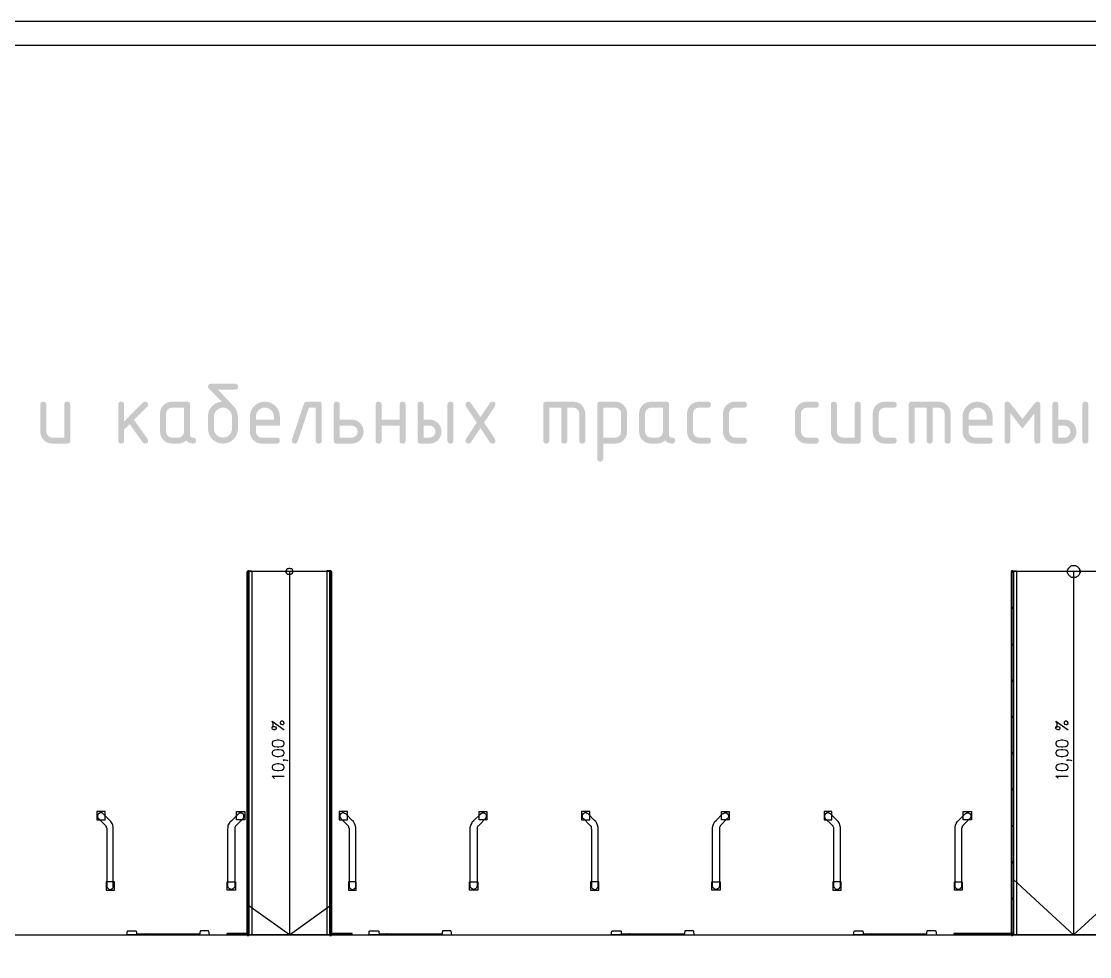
# Model space of a CAD drawing. Header units: millimetres. Extents: x 0 to 420, y 0 to 297.
# Drawn here: x 166.8 to 243.4, y 229.8 to 296.9 of the extents above; entities that cross this region are included whole.
import ezdxf

# ---------------------------------------------------------------- set-up
doc = ezdxf.new("R2010")
doc.units = ezdxf.units.MM
doc.layers.get('0').update_dxf_attribs({"linetype": 'CONTINUOUS'})
doc.styles.get("Standard").update_dxf_attribs({"font": 'STANDARD'})

msp = doc.modelspace()

# ---------------------------------------------------------------- hatches: boundary and pattern name
at = {"true_color": 0x000007}
h = msp.add_hatch(color=0, dxfattribs=at)
h.paths.add_polyline_path([(182.301264, 268.548997), (182.301264, 267.689652), (182.281627, 267.474764), (182.222716, 267.276516), (182.12453, 267.094804), (181.987071, 266.929526), (181.821715, 266.792067), (181.639874, 266.693882), (181.441601, 266.63497), (181.226945, 266.615333), (181.012057, 266.63497), (180.813809, 266.693882), (180.632098, 266.792067), (180.466819, 266.929526), (180.32936, 267.094804), (180.231175, 267.276516), (180.172264, 267.474764), (180.152627, 267.689652), (180.152627, 268.548997), (180.16131, 268.705654), (180.18737, 268.85151), (180.23082, 268.986567), (180.291671, 269.110823), (180.369937, 269.224278), (180.465631, 269.326934), (180.578766, 269.418788), (180.709354, 269.499843), (180.932114, 269.592378), (181.138751, 269.623315), (180.194519, 270.567547), (180.163031, 270.620464), (180.152627, 270.694878), (180.165976, 270.790057), (180.206095, 270.858106), (180.273084, 270.898974), (180.367049, 270.912608), (182.089597, 270.912608), (182.183648, 270.899172), (182.250828, 270.858864), (182.291135, 270.791685), (182.304571, 270.697634), (182.291135, 270.603669), (182.250828, 270.536679), (182.183648, 270.496561), (182.089597, 270.483211), (180.868655, 270.483211), (181.949589, 269.346605), (182.103369, 269.157564), (182.213276, 268.96165), (182.279258, 268.758811)], flags=0)
h.paths.add_polyline_path([(181.871316, 267.689652), (181.871316, 268.548997), (181.859448, 268.677662), (181.823911, 268.796561), (181.764811, 268.905641), (181.682249, 269.004852), (181.583048, 269.087413), (181.474028, 269.146514), (181.355292, 269.18205), (181.226945, 269.193918), (181.097961, 269.18205), (180.978898, 269.146514), (180.869758, 269.087413), (180.770539, 269.004852), (180.688063, 268.905641), (180.629152, 268.796561), (180.593806, 268.677662), (180.582023, 268.548997), (180.582023, 267.689652), (180.593702, 267.559643), (180.628739, 267.44002), (180.687133, 267.330837), (180.768885, 267.232143), (180.867587, 267.150391), (180.976831, 267.091997), (181.096617, 267.05696), (181.226945, 267.045281), (181.355292, 267.057063), (181.474028, 267.09241), (181.583048, 267.151321), (181.682249, 267.233797), (181.764811, 267.333007), (181.823911, 267.442087), (181.859448, 267.560986)], flags=0)
for points in [[(170.265586, 269.408892), (170.265586, 266.830307), (170.25215, 266.736256), (170.211842, 266.669077), (170.144663, 266.628769), (170.050612, 266.615333), (168.976293, 266.615333), (168.802342, 266.630853), (168.642601, 266.677483), (168.49702, 266.755325), (168.365547, 266.864483), (168.256708, 266.995947), (168.179029, 267.141468), (168.13246, 267.301045), (168.116949, 267.474678), (168.116949, 269.408892), (168.130298, 269.502625), (168.170417, 269.569641), (168.237406, 269.609888), (168.331371, 269.623315), (168.425423, 269.609888), (168.492602, 269.569641), (168.532909, 269.502625), (168.546345, 269.408892), (168.546345, 267.474678), (168.577902, 267.310967), (168.673125, 267.172061), (168.812513, 267.076838), (168.976293, 267.045281), (169.835638, 267.045281), (169.835638, 269.408892), (169.849074, 269.502625), (169.889381, 269.569641), (169.956561, 269.609888), (170.050612, 269.623315), (170.144663, 269.609888), (170.211842, 269.569641), (170.25215, 269.502625)], [(174.134101, 268.21055), (175.485129, 269.561579), (175.554513, 269.607743), (175.638367, 269.623315), (175.732418, 269.609888), (175.799598, 269.569641), (175.839905, 269.502625), (175.853341, 269.408892), (175.836942, 269.328759), (175.788298, 269.258962), (174.844066, 268.31473), (175.810897, 266.95378), (175.842661, 266.892664), (175.853341, 266.827), (175.839905, 266.734396), (175.799598, 266.66825), (175.732418, 266.628562), (175.638367, 266.615333), (175.536392, 266.638071), (175.459222, 266.706284), (174.534834, 268.005498), (174.134101, 267.605316), (174.134101, 266.830307), (174.120665, 266.736256), (174.080357, 266.669077), (174.013178, 266.628769), (173.919127, 266.615333), (173.825162, 266.628769), (173.758172, 266.669077), (173.718054, 266.736256), (173.704704, 266.830307), (173.704704, 269.408892), (173.718054, 269.502625), (173.758172, 269.569641), (173.825162, 269.609888), (173.919127, 269.623315), (174.013178, 269.609888), (174.080357, 269.569641), (174.120665, 269.502625), (174.134101, 269.408892)], [(187.24145, 269.623315), (188.100795, 269.623315), (188.194846, 269.609888), (188.262025, 269.569641), (188.302333, 269.502625), (188.315769, 269.408892), (188.315769, 266.830307), (188.302333, 266.736256), (188.262025, 266.669077), (188.194846, 266.628769), (188.100795, 266.615333), (188.006744, 266.628769), (187.939564, 266.669077), (187.899257, 266.736256), (187.885821, 266.830307), (187.885821, 269.193918), (187.394137, 269.193918), (186.58385, 266.761957), (186.552629, 266.697654), (186.508541, 266.651851), (186.451533, 266.624446), (186.381554, 266.615333), (186.287589, 266.628976), (186.2206, 266.669904), (186.180481, 266.738117), (186.167132, 266.833615), (186.176502, 266.898658), (187.026476, 269.447477), (187.061616, 269.524251), (187.109159, 269.579218), (187.169103, 269.612274)], [(192.611033, 267.904626), (192.611033, 266.830307), (192.597598, 266.736256), (192.55729, 266.669077), (192.490111, 266.628769), (192.39606, 266.615333), (192.302095, 266.628769), (192.235105, 266.669077), (192.194987, 266.736256), (192.181637, 266.830307), (192.181637, 269.408892), (192.194987, 269.502625), (192.235105, 269.569641), (192.302095, 269.609888), (192.39606, 269.623315), (192.490111, 269.609888), (192.55729, 269.569641), (192.597598, 269.502625), (192.611033, 269.408892), (192.611033, 268.334574), (193.900326, 268.334574), (193.900326, 269.408892), (193.913762, 269.502625), (193.954069, 269.569641), (194.021249, 269.609888), (194.1153, 269.623315), (194.209351, 269.609888), (194.27653, 269.569641), (194.316838, 269.502625), (194.330274, 269.408892), (194.330274, 266.830307), (194.316838, 266.736256), (194.27653, 266.669077), (194.209351, 266.628769), (194.1153, 266.615333), (194.021249, 266.628769), (193.954069, 266.669077), (193.913762, 266.736256), (193.900326, 266.830307), (193.900326, 267.904626)], [(199.964052, 268.1196), (200.742368, 266.950472), (200.778197, 266.830307), (200.764761, 266.736256), (200.724453, 266.669077), (200.657274, 266.628769), (200.563223, 266.615333), (200.459594, 266.638898), (200.384078, 266.709591), (199.703878, 267.732095), (199.023127, 266.709591), (198.947404, 266.638898), (198.843982, 266.615333), (198.762265, 266.631112), (198.692949, 266.678723), (198.645338, 266.748107), (198.62956, 266.830307), (198.665389, 266.950472), (199.443153, 268.1196), (198.665389, 269.288176), (198.62956, 269.408892), (198.642909, 269.502625), (198.683027, 269.569641), (198.750017, 269.609888), (198.843982, 269.623315), (198.947404, 269.599751), (199.023127, 269.529057), (199.703878, 268.50986), (200.384078, 269.529057), (200.459594, 269.599751), (200.563223, 269.623315), (200.657274, 269.610086), (200.724453, 269.570398), (200.764761, 269.504253), (200.778197, 269.411648), (200.742368, 269.288176)], [(204.431738, 269.623315), (206.365952, 269.623315), (206.537931, 269.607614), (206.696681, 269.560545), (206.842202, 269.482161), (206.974494, 269.372512), (207.084142, 269.240531), (207.162527, 269.095113), (207.209596, 268.93626), (207.225297, 268.76397), (207.225297, 266.830307), (207.211861, 266.736256), (207.171553, 266.669077), (207.104374, 266.628769), (207.010323, 266.615333), (206.916271, 266.628769), (206.849092, 266.669077), (206.808785, 266.736256), (206.795349, 266.830307), (206.795349, 268.76397), (206.764412, 268.931402), (206.671876, 269.069895), (206.533384, 269.162913), (206.365952, 269.193918), (205.936004, 269.193918), (205.936004, 266.830307), (205.922568, 266.736256), (205.882261, 266.669077), (205.815081, 266.628769), (205.72103, 266.615333), (205.627065, 266.628769), (205.560075, 266.669077), (205.519957, 266.736256), (205.506607, 266.830307), (205.506607, 269.193918), (204.646711, 269.193918), (204.646711, 266.830307), (204.633276, 266.736256), (204.592968, 266.669077), (204.525789, 266.628769), (204.431738, 266.615333), (204.337773, 266.628769), (204.270783, 266.669077), (204.230665, 266.736256), (204.217315, 266.830307), (204.217315, 269.408892), (204.230665, 269.502625), (204.270783, 269.569641), (204.337773, 269.609888)], [(214.962054, 268.76397), (214.962054, 267.474678), (214.993611, 267.310967), (215.088834, 267.172061), (215.228222, 267.076838), (215.392002, 267.045281), (216.036373, 267.045281), (216.130424, 267.031845), (216.197603, 266.991538), (216.237911, 266.924358), (216.251347, 266.830307), (216.237911, 266.736256), (216.197603, 266.669077), (216.130424, 266.628769), (216.036373, 266.615333), (215.392002, 266.615333), (215.218051, 266.630853), (215.05831, 266.677483), (214.912729, 266.755325), (214.781256, 266.864483), (214.672417, 266.995947), (214.594738, 267.141468), (214.548169, 267.301045), (214.532658, 267.474678), (214.532658, 268.76397), (214.548169, 268.937603), (214.594738, 269.09718), (214.672417, 269.242701), (214.781256, 269.374166), (214.912729, 269.483091), (215.05831, 269.560959), (215.218051, 269.607717), (215.392002, 269.623315), (216.036373, 269.623315), (216.130424, 269.609888), (216.197603, 269.569641), (216.237911, 269.502625), (216.251347, 269.408892), (216.237911, 269.314841), (216.197603, 269.247662), (216.130424, 269.207354), (216.036373, 269.193918), (215.392002, 269.193918), (215.226155, 269.162499), (215.08718, 269.068241), (214.993198, 268.929335)], [(217.542557, 268.76397), (217.542557, 267.474678), (217.574114, 267.310967), (217.669337, 267.172061), (217.808725, 267.076838), (217.972505, 267.045281), (218.616876, 267.045281), (218.710927, 267.031845), (218.778106, 266.991538), (218.818414, 266.924358), (218.83185, 266.830307), (218.818414, 266.736256), (218.778106, 266.669077), (218.710927, 266.628769), (218.616876, 266.615333), (217.972505, 266.615333), (217.798554, 266.630853), (217.638813, 266.677483), (217.493232, 266.755325), (217.361758, 266.864483), (217.252919, 266.995947), (217.175241, 267.141468), (217.128672, 267.301045), (217.11316, 267.474678), (217.11316, 268.76397), (217.128672, 268.937603), (217.175241, 269.09718), (217.252919, 269.242701), (217.361758, 269.374166), (217.493232, 269.483091), (217.638813, 269.560959), (217.798554, 269.607717), (217.972505, 269.623315), (218.616876, 269.623315), (218.710927, 269.609888), (218.778106, 269.569641), (218.818414, 269.502625), (218.83185, 269.408892), (218.818414, 269.314841), (218.778106, 269.247662), (218.710927, 269.207354), (218.616876, 269.193918), (217.972505, 269.193918), (217.806658, 269.162499), (217.667683, 269.068241), (217.573701, 268.929335)], [(222.703563, 268.76397), (222.703563, 267.474678), (222.73512, 267.310967), (222.830342, 267.172061), (222.969731, 267.076838), (223.13351, 267.045281), (223.777881, 267.045281), (223.871932, 267.031845), (223.939112, 266.991538), (223.979419, 266.924358), (223.992855, 266.830307), (223.979419, 266.736256), (223.939112, 266.669077), (223.871932, 266.628769), (223.777881, 266.615333), (223.13351, 266.615333), (222.959559, 266.630853), (222.799818, 266.677483), (222.654237, 266.755325), (222.522764, 266.864483), (222.413925, 266.995947), (222.336246, 267.141468), (222.289677, 267.301045), (222.274166, 267.474678), (222.274166, 268.76397), (222.289677, 268.937603), (222.336246, 269.09718), (222.413925, 269.242701), (222.522764, 269.374166), (222.654237, 269.483091), (222.799818, 269.560959), (222.959559, 269.607717), (223.13351, 269.623315), (223.777881, 269.623315), (223.871932, 269.609888), (223.939112, 269.569641), (223.979419, 269.502625), (223.992855, 269.408892), (223.979419, 269.314841), (223.939112, 269.247662), (223.871932, 269.207354), (223.777881, 269.193918), (223.13351, 269.193918), (222.967664, 269.162499), (222.828688, 269.068241), (222.734706, 268.929335)], [(227.003306, 269.408892), (227.003306, 266.830307), (226.98987, 266.736256), (226.949562, 266.669077), (226.882383, 266.628769), (226.788332, 266.615333), (225.714013, 266.615333), (225.540062, 266.630853), (225.380321, 266.677483), (225.23474, 266.755325), (225.103267, 266.864483), (224.994427, 266.995947), (224.916749, 267.141468), (224.87018, 267.301045), (224.854669, 267.474678), (224.854669, 269.408892), (224.868018, 269.502625), (224.908136, 269.569641), (224.975126, 269.609888), (225.069091, 269.623315), (225.163142, 269.609888), (225.230322, 269.569641), (225.270629, 269.502625), (225.284065, 269.408892), (225.284065, 267.474678), (225.315622, 267.310967), (225.410845, 267.172061), (225.550233, 267.076838), (225.714013, 267.045281), (226.573358, 267.045281), (226.573358, 269.408892), (226.586794, 269.502625), (226.627101, 269.569641), (226.694281, 269.609888), (226.788332, 269.623315), (226.882383, 269.609888), (226.949562, 269.569641), (226.98987, 269.502625)], [(228.291318, 268.76397), (228.291318, 267.474678), (228.322875, 267.310967), (228.418097, 267.172061), (228.557486, 267.076838), (228.721266, 267.045281), (229.365636, 267.045281), (229.459687, 267.031845), (229.526867, 266.991538), (229.567174, 266.924358), (229.58061, 266.830307), (229.567174, 266.736256), (229.526867, 266.669077), (229.459687, 266.628769), (229.365636, 266.615333), (228.721266, 266.615333), (228.547314, 266.630853), (228.387574, 266.677483), (228.241993, 266.755325), (228.110519, 266.864483), (228.00168, 266.995947), (227.924002, 267.141468), (227.877433, 267.301045), (227.861921, 267.474678), (227.861921, 268.76397), (227.877433, 268.937603), (227.924002, 269.09718), (228.00168, 269.242701), (228.110519, 269.374166), (228.241993, 269.483091), (228.387574, 269.560959), (228.547314, 269.607717), (228.721266, 269.623315), (229.365636, 269.623315), (229.459687, 269.609888), (229.526867, 269.569641), (229.567174, 269.502625), (229.58061, 269.408892), (229.567174, 269.314841), (229.526867, 269.247662), (229.459687, 269.207354), (229.365636, 269.193918), (228.721266, 269.193918), (228.555419, 269.162499), (228.416444, 269.068241), (228.322461, 268.929335)], [(230.656846, 269.623315), (232.591061, 269.623315), (232.76304, 269.607614), (232.92179, 269.560545), (233.067311, 269.482161), (233.199603, 269.372512), (233.309251, 269.240531), (233.387636, 269.095113), (233.434705, 268.93626), (233.450406, 268.76397), (233.450406, 266.830307), (233.43697, 266.736256), (233.396662, 266.669077), (233.329483, 266.628769), (233.235432, 266.615333), (233.14138, 266.628769), (233.074201, 266.669077), (233.033893, 266.736256), (233.020458, 266.830307), (233.020458, 268.76397), (232.989521, 268.931402), (232.896985, 269.069895), (232.758493, 269.162913), (232.591061, 269.193918), (232.161113, 269.193918), (232.161113, 266.830307), (232.147677, 266.736256), (232.10737, 266.669077), (232.04019, 266.628769), (231.946139, 266.615333), (231.852174, 266.628769), (231.785184, 266.669077), (231.745066, 266.736256), (231.731716, 266.830307), (231.731716, 269.193918), (230.87182, 269.193918), (230.87182, 266.830307), (230.858385, 266.736256), (230.818077, 266.669077), (230.750898, 266.628769), (230.656846, 266.615333), (230.562882, 266.628769), (230.495892, 266.669077), (230.455774, 266.736256), (230.442424, 266.830307), (230.442424, 269.408892), (230.455774, 269.502625), (230.495892, 269.569641), (230.562882, 269.609888)], [(238.606389, 267.689652), (237.746493, 268.789878), (237.746493, 266.830307), (237.733057, 266.736256), (237.69275, 266.669077), (237.62557, 266.628769), (237.531519, 266.615333), (237.437554, 266.628769), (237.370564, 266.669077), (237.330446, 266.736256), (237.317096, 266.830307), (237.317096, 269.408892), (237.330446, 269.502625), (237.370564, 269.569641), (237.437554, 269.609888), (237.531519, 269.623315), (237.639006, 269.589071), (237.746493, 269.486614), (238.606389, 268.386388), (239.465734, 269.486614), (239.57322, 269.589071), (239.680707, 269.623315), (239.77444, 269.609888), (239.841456, 269.569641), (239.881703, 269.502625), (239.89513, 269.408892), (239.89513, 266.830307), (239.881703, 266.736256), (239.841456, 266.669077), (239.77444, 266.628769), (239.680707, 266.615333), (239.586656, 266.628769), (239.519477, 266.669077), (239.479169, 266.736256), (239.465734, 266.830307), (239.465734, 268.789878)], [(175.725667, 231.394), (175.700796, 231.334204), (175.641, 231.309333), (175.581204, 231.334204), (175.556333, 231.394), (175.581204, 231.453796), (175.641, 231.478667), (175.700796, 231.453796)], [(193.082333, 231.394), (193.057462, 231.334204), (192.997667, 231.309333), (192.937871, 231.334204), (192.913, 231.394), (192.937871, 231.453796), (192.997667, 231.478667), (193.057462, 231.453796)], [(210.481333, 231.394), (210.456463, 231.334204), (210.396667, 231.309333), (210.336871, 231.334204), (210.312, 231.394), (210.336871, 231.453796), (210.396667, 231.478667), (210.456462, 231.453796)], [(227.880333, 231.394), (227.855462, 231.334204), (227.795667, 231.309333), (227.735871, 231.334204), (227.711, 231.394), (227.735871, 231.453796), (227.795667, 231.478667), (227.855462, 231.453796)]]:
    msp.add_hatch(color=0, dxfattribs=at).paths.add_polyline_path(points, flags=0)
h = msp.add_hatch(color=0, dxfattribs=at)
h.paths.add_polyline_path([(178.430646, 269.193918), (177.571301, 269.193918), (177.405454, 269.162499), (177.266479, 269.068241), (177.172497, 268.929335), (177.141353, 268.76397), (177.141353, 267.474678), (177.17291, 267.310967), (177.268133, 267.172061), (177.407521, 267.076838), (177.571301, 267.045281), (178.001249, 267.045281), (178.166338, 267.076425), (178.304969, 267.170407), (178.399226, 267.3089), (178.430646, 267.474678)], flags=0)
h.paths.add_polyline_path([(179.28999, 266.830307), (179.276563, 266.736256), (179.236316, 266.669077), (179.1693, 266.628769), (179.075568, 266.615333), (178.932312, 266.62951), (178.802647, 266.672109), (178.686522, 266.743233), (178.583883, 266.842985), (178.458198, 266.743233), (178.319231, 266.672109), (178.166932, 266.62951), (178.001249, 266.615333), (177.571301, 266.615333), (177.39735, 266.630853), (177.237609, 266.677483), (177.092028, 266.755325), (176.960555, 266.864483), (176.851715, 266.995947), (176.774037, 267.141468), (176.727468, 267.301045), (176.711956, 267.474678), (176.711956, 268.76397), (176.727468, 268.937603), (176.774037, 269.09718), (176.851715, 269.242701), (176.960555, 269.374166), (177.092028, 269.483091), (177.237609, 269.560959), (177.39735, 269.607717), (177.571301, 269.623315), (178.64562, 269.623315), (178.739671, 269.609888), (178.80685, 269.569641), (178.847158, 269.502625), (178.860594, 269.408892), (178.860594, 267.259704), (178.873943, 267.165739), (178.914061, 267.098749), (178.981051, 267.058631), (179.075016, 267.045281), (179.169067, 267.031845), (179.236247, 266.991538), (179.276554, 266.924358)], flags=0)
h = msp.add_hatch(color=0, dxfattribs=at)
h.paths.add_polyline_path([(184.234198, 269.193918), (184.105213, 269.18205), (183.986151, 269.146514), (183.87701, 269.087413), (183.777792, 269.004852), (183.695316, 268.905641), (183.636405, 268.796561), (183.601058, 268.677662), (183.589276, 268.548997), (183.589276, 268.334574), (184.878568, 268.334574), (184.878568, 268.548997), (184.8667, 268.677662), (184.831164, 268.796561), (184.772063, 268.905641), (184.689502, 269.004852), (184.5903, 269.087413), (184.48128, 269.146514), (184.362545, 269.18205)], flags=0)
h.paths.add_polyline_path([(183.589276, 267.904626), (183.589276, 267.474678), (183.620833, 267.310967), (183.716055, 267.172061), (183.855444, 267.076838), (184.019224, 267.045281), (185.093542, 267.045281), (185.187594, 267.031845), (185.254773, 266.991538), (185.29508, 266.924358), (185.308516, 266.830307), (185.29508, 266.736256), (185.254773, 266.669077), (185.187594, 266.628769), (185.093542, 266.615333), (184.019224, 266.615333), (183.845272, 266.630853), (183.685532, 266.677483), (183.539951, 266.755325), (183.408477, 266.864483), (183.299638, 266.995947), (183.22196, 267.141468), (183.175391, 267.301045), (183.159879, 267.474678), (183.159879, 268.548997), (183.179516, 268.763652), (183.238427, 268.961926), (183.336613, 269.143766), (183.474072, 269.309122), (183.63935, 269.446582), (183.821062, 269.544767), (184.01931, 269.603678), (184.234198, 269.623315), (184.45154, 269.603885), (184.651261, 269.545594), (184.833309, 269.448442), (184.997631, 269.31243), (185.133643, 269.148107), (185.230795, 268.96606), (185.289086, 268.766339), (185.308516, 268.548997), (185.308516, 267.904626)], flags=0)
h = msp.add_hatch(color=0, dxfattribs=at)
h.paths.add_polyline_path([(191.323021, 267.474678), (191.307424, 267.301045), (191.260665, 267.141468), (191.182797, 266.995947), (191.073872, 266.864483), (190.942097, 266.755325), (190.796473, 266.677483), (190.637, 266.630853), (190.463677, 266.615333), (189.388807, 266.615333), (189.294842, 266.628769), (189.227852, 266.669077), (189.187734, 266.736256), (189.174384, 266.830307), (189.174384, 269.408892), (189.187734, 269.502625), (189.227852, 269.569641), (189.294842, 269.609888), (189.388807, 269.623315), (189.482858, 269.609888), (189.550037, 269.569641), (189.590345, 269.502625), (189.603781, 269.408892), (189.603781, 268.334574), (190.463677, 268.334574), (190.637, 268.318873), (190.796473, 268.271804), (190.942097, 268.19342), (191.073872, 268.083771), (191.182797, 267.951471), (191.260665, 267.805889), (191.307424, 267.646976)], flags=0)
h.paths.add_polyline_path([(190.893073, 267.474678), (190.862068, 267.64211), (190.76905, 267.780602), (190.630833, 267.87362), (190.463677, 267.904626), (189.603781, 267.904626), (189.603781, 267.045281), (190.463677, 267.045281), (190.628766, 267.076425), (190.767396, 267.170407), (190.861654, 267.3089)], flags=0)
h = msp.add_hatch(color=0, dxfattribs=at)
h.paths.add_polyline_path([(196.907579, 267.474678), (196.891981, 267.301045), (196.845222, 267.141468), (196.767355, 266.995947), (196.658429, 266.864483), (196.526654, 266.755325), (196.38103, 266.677483), (196.221557, 266.630853), (196.048234, 266.615333), (195.403312, 266.615333), (195.309347, 266.628769), (195.242357, 266.669077), (195.202239, 266.736256), (195.188889, 266.830307), (195.188889, 269.408892), (195.202239, 269.502625), (195.242357, 269.569641), (195.309347, 269.609888), (195.403312, 269.623315), (195.497363, 269.609888), (195.564542, 269.569641), (195.60485, 269.502625), (195.618286, 269.408892), (195.618286, 268.334574), (196.048234, 268.334574), (196.221557, 268.318976), (196.38103, 268.272218), (196.526654, 268.19435), (196.658429, 268.085424), (196.767355, 267.953641), (196.845222, 267.807956), (196.891981, 267.648319)], flags=0)
h.paths.add_polyline_path([(196.478182, 267.474678), (196.447176, 267.64211), (196.354158, 267.780602), (196.215666, 267.87362), (196.048234, 267.904626), (195.618286, 267.904626), (195.618286, 267.045281), (196.048234, 267.045281), (196.213598, 267.076425), (196.352505, 267.170407), (196.446763, 267.3089)], flags=0)
h.paths.add_polyline_path([(197.337526, 269.408892), (197.350962, 269.502625), (197.39127, 269.569641), (197.458449, 269.609888), (197.5525, 269.623315), (197.646233, 269.609888), (197.713249, 269.569641), (197.753496, 269.502625), (197.766923, 269.408892), (197.766923, 266.830307), (197.753496, 266.736256), (197.713249, 266.669077), (197.646233, 266.628769), (197.5525, 266.615333), (197.458449, 266.628769), (197.39127, 266.669077), (197.350962, 266.736256), (197.337526, 266.830307)], flags=0)
h = msp.add_hatch(color=0, dxfattribs=at)
h.paths.add_polyline_path([(208.084735, 269.408892), (208.098085, 269.502625), (208.138203, 269.569641), (208.205193, 269.609888), (208.299158, 269.623315), (209.374027, 269.623315), (209.54735, 269.607717), (209.706824, 269.560959), (209.852448, 269.483091), (209.984223, 269.374166), (210.093148, 269.242701), (210.171016, 269.09718), (210.217774, 268.937603), (210.233372, 268.76397), (210.233372, 267.474678), (210.217774, 267.302389), (210.171016, 267.143535), (210.093148, 266.998118), (209.984223, 266.866136), (209.852448, 266.756255), (209.706824, 266.677896), (209.54735, 266.630957), (209.374027, 266.615333), (208.514132, 266.615333), (208.514132, 265.541015), (208.500696, 265.446964), (208.460388, 265.379784), (208.393209, 265.339477), (208.299158, 265.326041), (208.205193, 265.339477), (208.138203, 265.379784), (208.098085, 265.446964), (208.084735, 265.541015)], flags=0)
h.paths.add_polyline_path([(208.514132, 269.193918), (208.514132, 267.045281), (209.374027, 267.045281), (209.539116, 267.076425), (209.677747, 267.170407), (209.772005, 267.3089), (209.803424, 267.474678), (209.803424, 268.76397), (209.772418, 268.931402), (209.679401, 269.069895), (209.541183, 269.162913), (209.374027, 269.193918)], flags=0)
h = msp.add_hatch(color=0, dxfattribs=at)
h.paths.add_polyline_path([(212.810677, 269.193918), (211.951332, 269.193918), (211.785485, 269.162499), (211.64651, 269.068241), (211.552528, 268.929335), (211.521384, 268.76397), (211.521384, 267.474678), (211.552941, 267.310967), (211.648164, 267.172061), (211.787552, 267.076838), (211.951332, 267.045281), (212.38128, 267.045281), (212.546369, 267.076425), (212.685, 267.170407), (212.779257, 267.3089), (212.810677, 267.474678)], flags=0)
h.paths.add_polyline_path([(213.670021, 266.830307), (213.656594, 266.736256), (213.616347, 266.669077), (213.549331, 266.628769), (213.455599, 266.615333), (213.312343, 266.62951), (213.182678, 266.672109), (213.066552, 266.743233), (212.963914, 266.842985), (212.838229, 266.743233), (212.699262, 266.672109), (212.546963, 266.62951), (212.38128, 266.615333), (211.951332, 266.615333), (211.777381, 266.630853), (211.61764, 266.677483), (211.472059, 266.755325), (211.340585, 266.864483), (211.231746, 266.995947), (211.154068, 267.141468), (211.107499, 267.301045), (211.091987, 267.474678), (211.091987, 268.76397), (211.107499, 268.937603), (211.154068, 269.09718), (211.231746, 269.242701), (211.340585, 269.374166), (211.472059, 269.483091), (211.61764, 269.560959), (211.777381, 269.607717), (211.951332, 269.623315), (213.025651, 269.623315), (213.119702, 269.609888), (213.186881, 269.569641), (213.227189, 269.502625), (213.240625, 269.408892), (213.240625, 267.259704), (213.253974, 267.165739), (213.294092, 267.098749), (213.361082, 267.058631), (213.455047, 267.045281), (213.549098, 267.031845), (213.616278, 266.991538), (213.656585, 266.924358)], flags=0)
h = msp.add_hatch(color=0, dxfattribs=at)
h.paths.add_polyline_path([(235.384162, 269.193918), (235.255178, 269.18205), (235.136116, 269.146514), (235.026975, 269.087413), (234.927756, 269.004852), (234.845281, 268.905641), (234.786369, 268.796561), (234.751023, 268.677662), (234.739241, 268.548997), (234.739241, 268.334574), (236.028533, 268.334574), (236.028533, 268.548997), (236.016665, 268.677662), (235.981129, 268.796561), (235.922028, 268.905641), (235.839466, 269.004852), (235.740265, 269.087413), (235.631245, 269.146514), (235.512509, 269.18205)], flags=0)
h.paths.add_polyline_path([(234.739241, 267.904626), (234.739241, 267.474678), (234.770798, 267.310967), (234.86602, 267.172061), (235.005409, 267.076838), (235.169188, 267.045281), (236.243507, 267.045281), (236.337558, 267.031845), (236.404738, 266.991538), (236.445045, 266.924358), (236.458481, 266.830307), (236.445045, 266.736256), (236.404738, 266.669077), (236.337558, 266.628769), (236.243507, 266.615333), (235.169188, 266.615333), (234.995237, 266.630853), (234.835497, 266.677483), (234.689915, 266.755325), (234.558442, 266.864483), (234.449603, 266.995947), (234.371924, 267.141468), (234.325355, 267.301045), (234.309844, 267.474678), (234.309844, 268.548997), (234.329481, 268.763652), (234.388392, 268.961926), (234.486577, 269.143766), (234.624037, 269.309122), (234.789315, 269.446582), (234.971027, 269.544767), (235.169275, 269.603678), (235.384162, 269.623315), (235.601505, 269.603885), (235.801226, 269.545594), (235.983273, 269.448442), (236.147596, 269.31243), (236.283608, 269.148107), (236.38076, 268.96606), (236.439051, 268.766339), (236.458481, 268.548997), (236.458481, 267.904626)], flags=0)
h = msp.add_hatch(color=0, dxfattribs=at)
h.paths.add_polyline_path([(242.476456, 267.474678), (242.460858, 267.301045), (242.4141, 267.141468), (242.336232, 266.995947), (242.227307, 266.864483), (242.095532, 266.755325), (241.949907, 266.677483), (241.790434, 266.630853), (241.617111, 266.615333), (240.972189, 266.615333), (240.878224, 266.628769), (240.811235, 266.669077), (240.771116, 266.736256), (240.757767, 266.830307), (240.757767, 269.408892), (240.771116, 269.502625), (240.811235, 269.569641), (240.878224, 269.609888), (240.972189, 269.623315), (241.06624, 269.609888), (241.13342, 269.569641), (241.173727, 269.502625), (241.187163, 269.408892), (241.187163, 268.334574), (241.617111, 268.334574), (241.790434, 268.318976), (241.949907, 268.272218), (242.095532, 268.19435), (242.227307, 268.085424), (242.336232, 267.953641), (242.4141, 267.807956), (242.460858, 267.648319)], flags=0)
h.paths.add_polyline_path([(242.047059, 267.474678), (242.016053, 267.64211), (241.923036, 267.780602), (241.784543, 267.87362), (241.617111, 267.904626), (241.187163, 267.904626), (241.187163, 267.045281), (241.617111, 267.045281), (241.782476, 267.076425), (241.921382, 267.170407), (242.01564, 267.3089)], flags=0)
h.paths.add_polyline_path([(242.906404, 269.408892), (242.91984, 269.502625), (242.960147, 269.569641), (243.027327, 269.609888), (243.121378, 269.623315), (243.21511, 269.609888), (243.282126, 269.569641), (243.322373, 269.502625), (243.3358, 269.408892), (243.3358, 266.830307), (243.322373, 266.736256), (243.282126, 266.669077), (243.21511, 266.628769), (243.121378, 266.615333), (243.027327, 266.628769), (242.960147, 266.669077), (242.91984, 266.736256), (242.906404, 266.830307)], flags=0)
at = {"true_color": 0x0000fc}
h = msp.add_hatch(color=0, dxfattribs=at)
h.paths.add_polyline_path([(179.535667, 231.394), (175.048333, 231.394), (179.535667, 231.351667)], flags=0)
h.paths.add_polyline_path([(175.048333, 231.394), (179.535667, 231.351667), (175.048333, 231.351667)], flags=0)
h = msp.add_hatch(color=0, dxfattribs=at)
h.paths.add_polyline_path([(196.934667, 231.394), (192.447333, 231.394), (196.934667, 231.351667)], flags=0)
h.paths.add_polyline_path([(192.447333, 231.394), (196.934667, 231.351667), (192.447333, 231.351667)], flags=0)
h = msp.add_hatch(color=0, dxfattribs=at)
h.paths.add_polyline_path([(214.333667, 231.394), (209.804, 231.394), (214.333667, 231.351667)], flags=0)
h.paths.add_polyline_path([(209.804, 231.394), (214.333667, 231.351667), (209.804, 231.351667)], flags=0)
h = msp.add_hatch(color=0, dxfattribs=at)
h.paths.add_polyline_path([(231.690333, 231.394), (227.203, 231.394), (231.690333, 231.351667)], flags=0)
h.paths.add_polyline_path([(227.203, 231.394), (231.690333, 231.351667), (227.203, 231.351667)], flags=0)

# ---------------------------------------------------------------- linework, layer by layer
at = {"color": 0, "true_color": 0x000007}
for points in [[(0.211667, 0), (420.073667, 0), (420.073667, 296.926), (0.211667, 296.926)], [(7.239, 1.735667), (418.338, 1.735667), (418.338, 295.190333), (7.239, 295.190333)], [(186.012667, 257.217333), (185.970333, 257.217333), (185.928, 257.217333), (185.885667, 257.217333), (185.843333, 257.259667), (185.801, 257.259667), (185.801, 257.302), (185.758667, 257.344333), (185.758667, 257.386667), (185.758667, 257.429), (185.758667, 257.471333), (185.758667, 257.513667), (185.801, 257.556), (185.801, 257.598333), (185.843333, 257.640667), (185.885667, 257.640667), (185.928, 257.640667), (185.970333, 257.683), (186.012667, 257.683), (186.055, 257.640667), (186.097333, 257.640667), (186.139667, 257.640667), (186.182, 257.598333), (186.182, 257.556), (186.224333, 257.513667), (186.224333, 257.471333), (186.224333, 257.429), (186.224333, 257.386667), (186.224333, 257.344333), (186.182, 257.302), (186.182, 257.259667), (186.139667, 257.259667), (186.097333, 257.217333), (186.055, 257.217333)], [(242.273667, 257.005667), (242.231333, 257.005667), (242.146667, 257.005667), (242.062, 257.048), (242.019667, 257.090333), (241.977333, 257.132667), (241.935, 257.175), (241.892667, 257.259667), (241.850333, 257.302), (241.850333, 257.386667), (241.850333, 257.471333), (241.850333, 257.556), (241.892667, 257.598333), (241.935, 257.683), (241.977333, 257.725333), (242.019667, 257.767667), (242.062, 257.81), (242.146667, 257.852333), (242.231333, 257.852333), (242.273667, 257.852333), (242.358333, 257.852333), (242.443, 257.852333), (242.485333, 257.81), (242.57, 257.767667), (242.612333, 257.725333), (242.654667, 257.683), (242.697, 257.598333), (242.697, 257.556), (242.739333, 257.471333), (242.739333, 257.386667), (242.697, 257.302), (242.697, 257.259667), (242.654667, 257.175), (242.612333, 257.132667), (242.57, 257.090333), (242.485333, 257.048), (242.443, 257.005667), (242.358333, 257.005667)], [(183.091667, 257.429), (183.091667, 257.471333), (183.049333, 257.471333), (183.007, 257.471333), (183.007, 257.429), (182.964667, 257.429), (183.007, 257.429), (183.007, 257.386667), (183.049333, 257.386667), (183.049333, 257.429)], [(182.964667, 231.351667), (182.964667, 257.429), (183.091667, 257.429), (183.091667, 231.351667), (182.964667, 231.351667), (182.964667, 257.429), (183.091667, 257.429), (183.091667, 231.351667), (182.964667, 231.351667), (182.964667, 257.429), (183.091667, 257.429), (183.091667, 231.351667), (182.964667, 231.351667), (182.964667, 257.429), (183.091667, 257.429), (183.091667, 231.351667), (182.964667, 231.351667), (183.091667, 231.351667), (183.091667, 257.429), (182.964667, 257.429)], [(183.218667, 231.351667), (183.091667, 231.351667), (183.091667, 257.471333), (183.303333, 257.471333), (183.303333, 231.351667)], [(188.764333, 231.351667), (188.891333, 231.351667), (188.891333, 257.471333), (188.679667, 257.471333), (188.679667, 231.351667)], [(189.018333, 257.429), (188.976, 257.471333), (188.933667, 257.471333), (188.891333, 257.471333), (188.891333, 257.429), (188.933667, 257.429), (188.933667, 257.386667), (188.976, 257.386667), (188.976, 257.429)], [(188.891333, 231.351667), (188.891333, 257.429), (189.018333, 257.429), (189.018333, 231.351667), (188.891333, 231.351667), (188.891333, 257.429), (189.018333, 257.429), (189.018333, 231.351667), (188.891333, 231.351667), (188.891333, 257.429), (189.018333, 257.429), (189.018333, 231.351667), (188.891333, 231.351667), (188.891333, 257.429), (189.018333, 257.429), (189.018333, 231.351667), (188.891333, 231.351667), (189.018333, 231.351667), (189.018333, 257.429), (188.891333, 257.429)], [(237.955667, 257.429), (237.913333, 257.429), (237.913333, 257.471333), (237.871, 257.471333), (237.828667, 257.471333), (237.828667, 257.429), (237.828667, 257.386667), (237.871, 257.386667), (237.913333, 257.386667), (237.913333, 257.429)], [(237.828667, 231.351667), (237.828667, 257.429), (237.955667, 257.429), (237.955667, 231.351667), (237.828667, 231.351667), (237.828667, 257.429), (237.955667, 257.429), (237.955667, 231.351667), (237.828667, 231.351667), (237.828667, 257.429), (237.955667, 257.429), (237.955667, 231.351667), (237.828667, 231.351667), (237.828667, 257.429), (237.955667, 257.429), (237.955667, 231.351667), (237.828667, 231.351667), (237.955667, 231.351667), (237.955667, 257.429), (237.828667, 257.429)], [(238.040333, 231.351667), (237.955667, 231.351667), (237.955667, 257.471333), (238.167333, 257.471333), (238.167333, 231.351667)], [(182.964667, 254.804333), (183.091667, 254.804333), (183.091667, 254.846667), (182.964667, 254.846667)], [(188.891333, 254.804333), (189.018333, 254.804333), (189.018333, 254.846667), (188.891333, 254.846667)], [(237.828667, 254.804333), (237.955667, 254.804333), (237.955667, 254.846667), (237.828667, 254.846667)], [(182.964667, 252.179667), (183.091667, 252.179667), (183.091667, 252.264333), (182.964667, 252.264333)], [(188.891333, 252.179667), (189.018333, 252.179667), (189.018333, 252.264333), (188.891333, 252.264333)], [(237.828667, 252.179667), (237.955667, 252.179667), (237.955667, 252.222), (237.828667, 252.222)], [(182.964667, 249.597333), (183.091667, 249.597333), (183.091667, 249.639667), (182.964667, 249.639667)], [(188.891333, 249.597333), (189.018333, 249.597333), (189.018333, 249.639667), (188.891333, 249.639667)], [(237.828667, 249.555), (237.955667, 249.555), (237.955667, 249.639667), (237.828667, 249.639667)], [(182.964667, 246.972667), (183.091667, 246.972667), (183.091667, 247.015), (182.964667, 247.015)], [(188.891333, 246.972667), (189.018333, 246.972667), (189.018333, 247.015), (188.891333, 247.015)], [(237.828667, 246.972667), (237.955667, 246.972667), (237.955667, 247.015), (237.828667, 247.015)], [(182.964667, 244.348), (183.091667, 244.348), (183.091667, 244.432667), (182.964667, 244.432667)], [(188.891333, 244.348), (189.018333, 244.348), (189.018333, 244.432667), (188.891333, 244.432667)], [(237.828667, 244.348), (237.955667, 244.348), (237.955667, 244.432667), (237.828667, 244.432667)], [(182.964667, 241.765667), (183.091667, 241.765667), (183.091667, 241.808), (182.964667, 241.808)], [(188.891333, 241.765667), (189.018333, 241.765667), (189.018333, 241.808), (188.891333, 241.808)], [(237.828667, 241.765667), (237.955667, 241.765667), (237.955667, 241.808), (237.828667, 241.808)], [(172.762333, 239.606667), (172.762333, 240.199333), (172.169667, 240.199333), (172.169667, 239.606667)], [(173.355, 234.865333), (173.355, 238.929333), (173.355, 239.056333), (173.312667, 239.225667), (173.270333, 239.352667), (173.185667, 239.479667), (173.101, 239.564333), (172.635333, 240.03), (172.593, 240.072333), (172.550667, 240.114667), (172.508333, 240.114667), (172.466, 240.114667), (172.423667, 240.114667), (172.381333, 240.114667), (172.339, 240.072333), (172.296667, 240.072333), (172.296667, 240.03), (172.254333, 239.987667), (172.254333, 239.945333), (172.212, 239.903), (172.212, 239.860667), (172.212, 239.818333), (172.254333, 239.776), (172.254333, 239.733667), (172.296667, 239.691333), (172.762333, 239.225667), (172.804667, 239.183333), (172.847, 239.141), (172.847, 239.056333), (172.889333, 239.014), (172.889333, 238.929333), (172.889333, 234.865333), (172.889333, 234.823), (172.889333, 234.780667), (172.931667, 234.738333), (172.931667, 234.696), (172.974, 234.696), (173.016333, 234.653667), (173.058667, 234.611333), (173.101, 234.611333), (173.143333, 234.611333), (173.185667, 234.611333), (173.228, 234.653667), (173.270333, 234.653667), (173.312667, 234.696), (173.355, 234.738333), (173.355, 234.780667), (173.355, 234.823)], [(181.567667, 234.865333), (181.567667, 238.929333), (181.61, 239.056333), (181.61, 239.225667), (181.694667, 239.352667), (181.737, 239.479667), (181.864, 239.564333), (182.329667, 240.03), (182.329667, 240.072333), (182.372, 240.072333), (182.414333, 240.114667), (182.456667, 240.114667), (182.499, 240.114667), (182.541333, 240.114667), (182.583667, 240.114667), (182.626, 240.072333), (182.668333, 240.03), (182.710667, 239.987667), (182.710667, 239.945333), (182.710667, 239.903), (182.753, 239.860667), (182.710667, 239.860667), (182.710667, 239.818333), (182.710667, 239.776), (182.668333, 239.733667), (182.668333, 239.691333), (182.202667, 239.225667), (182.160333, 239.183333), (182.118, 239.141), (182.075667, 239.056333), (182.075667, 239.014), (182.075667, 238.929333), (182.075667, 234.865333), (182.075667, 234.823), (182.075667, 234.780667), (182.033333, 234.738333), (182.033333, 234.696), (181.991, 234.696), (181.948667, 234.653667), (181.906333, 234.653667), (181.906333, 234.611333), (181.864, 234.611333), (181.821667, 234.611333), (181.779333, 234.611333), (181.737, 234.653667), (181.694667, 234.653667), (181.652333, 234.696), (181.61, 234.738333), (181.61, 234.780667), (181.567667, 234.823)], [(182.202667, 239.606667), (182.202667, 240.199333), (182.795333, 240.199333), (182.795333, 239.606667)], [(190.161333, 239.606667), (190.161333, 240.199333), (189.568667, 240.199333), (189.568667, 239.606667)], [(190.754, 234.865333), (190.754, 238.929333), (190.754, 239.056333), (190.711667, 239.225667), (190.669333, 239.352667), (190.584667, 239.479667), (190.5, 239.564333), (190.034333, 240.03), (189.992, 240.072333), (189.949667, 240.072333), (189.907333, 240.114667), (189.865, 240.114667), (189.822667, 240.114667), (189.780333, 240.114667), (189.738, 240.072333), (189.695667, 240.072333), (189.653333, 240.03), (189.653333, 239.987667), (189.611, 239.945333), (189.611, 239.903), (189.611, 239.860667), (189.611, 239.818333), (189.653333, 239.776), (189.653333, 239.733667), (189.695667, 239.691333), (190.161333, 239.225667), (190.203667, 239.183333), (190.246, 239.141), (190.246, 239.056333), (190.288333, 239.014), (190.288333, 238.929333), (190.288333, 234.865333), (190.288333, 234.823), (190.288333, 234.780667), (190.288333, 234.738333), (190.330667, 234.696), (190.373, 234.696), (190.373, 234.653667), (190.415333, 234.653667), (190.457667, 234.611333), (190.5, 234.611333), (190.542333, 234.611333), (190.584667, 234.611333), (190.627, 234.653667), (190.669333, 234.653667), (190.669333, 234.696), (190.711667, 234.696), (190.754, 234.738333), (190.754, 234.780667), (190.754, 234.823)], [(198.966667, 234.865333), (198.966667, 238.929333), (198.966667, 239.056333), (199.009, 239.225667), (199.093667, 239.352667), (199.136, 239.479667), (199.220667, 239.564333), (199.728667, 240.03), (199.728667, 240.072333), (199.771, 240.072333), (199.813333, 240.114667), (199.855667, 240.114667), (199.898, 240.114667), (199.940333, 240.114667), (199.982667, 240.114667), (200.025, 240.072333), (200.067333, 240.03), (200.109667, 239.987667), (200.109667, 239.945333), (200.109667, 239.903), (200.109667, 239.860667), (200.109667, 239.818333), (200.109667, 239.776), (200.067333, 239.733667), (200.067333, 239.691333), (199.601667, 239.225667), (199.559333, 239.183333), (199.517, 239.141), (199.474667, 239.056333), (199.474667, 239.014), (199.474667, 238.929333), (199.474667, 234.865333), (199.474667, 234.823), (199.432333, 234.780667), (199.432333, 234.738333), (199.39, 234.696), (199.347667, 234.653667), (199.305333, 234.653667), (199.263, 234.611333), (199.220667, 234.611333), (199.178333, 234.611333), (199.136, 234.653667), (199.093667, 234.653667), (199.051333, 234.696), (199.009, 234.696), (199.009, 234.738333), (198.966667, 234.780667), (198.966667, 234.823)], [(199.601667, 239.606667), (199.601667, 240.199333), (200.152, 240.199333), (200.152, 239.606667)], [(207.560333, 239.606667), (207.560333, 240.199333), (206.967667, 240.199333), (206.967667, 239.606667)], [(208.153, 234.865333), (208.153, 238.929333), (208.153, 239.056333), (208.110667, 239.225667), (208.068333, 239.352667), (207.983667, 239.479667), (207.899, 239.564333), (207.433333, 240.03), (207.391, 240.072333), (207.348667, 240.072333), (207.306333, 240.114667), (207.264, 240.114667), (207.221667, 240.114667), (207.179333, 240.114667), (207.137, 240.072333), (207.094667, 240.072333), (207.052333, 240.03), (207.052333, 239.987667), (207.01, 239.945333), (207.01, 239.903), (207.01, 239.860667), (207.01, 239.818333), (207.01, 239.776), (207.052333, 239.733667), (207.094667, 239.691333), (207.560333, 239.225667), (207.602667, 239.183333), (207.645, 239.141), (207.645, 239.056333), (207.645, 239.014), (207.687333, 238.929333), (207.687333, 234.865333), (207.687333, 234.823), (207.687333, 234.780667), (207.687333, 234.738333), (207.729667, 234.696), (207.772, 234.653667), (207.814333, 234.653667), (207.856667, 234.611333), (207.899, 234.611333), (207.941333, 234.611333), (207.983667, 234.611333), (208.026, 234.653667), (208.068333, 234.696), (208.110667, 234.696), (208.110667, 234.738333), (208.153, 234.780667), (208.153, 234.823)], [(216.365667, 234.865333), (216.365667, 238.929333), (216.365667, 239.056333), (216.408, 239.225667), (216.450333, 239.352667), (216.535, 239.479667), (216.619667, 239.564333), (217.085333, 240.03), (217.127667, 240.072333), (217.17, 240.072333), (217.212333, 240.114667), (217.254667, 240.114667), (217.297, 240.114667), (217.339333, 240.114667), (217.381667, 240.114667), (217.381667, 240.072333), (217.424, 240.072333), (217.466333, 240.03), (217.466333, 239.987667), (217.508667, 239.945333), (217.508667, 239.903), (217.508667, 239.860667), (217.508667, 239.818333), (217.508667, 239.776), (217.466333, 239.733667), (217.424, 239.691333), (216.958333, 239.225667), (216.916, 239.183333), (216.916, 239.141), (216.873667, 239.056333), (216.873667, 239.014), (216.873667, 238.929333), (216.873667, 234.865333), (216.831333, 234.823), (216.831333, 234.780667), (216.831333, 234.738333), (216.789, 234.696), (216.746667, 234.653667), (216.704333, 234.653667), (216.662, 234.611333), (216.619667, 234.611333), (216.577333, 234.611333), (216.535, 234.611333), (216.492667, 234.653667), (216.450333, 234.696), (216.408, 234.696), (216.408, 234.738333), (216.365667, 234.780667), (216.365667, 234.823)], [(217.000667, 239.606667), (217.000667, 240.199333), (217.551, 240.199333), (217.551, 239.606667)], [(224.917, 239.606667), (224.917, 240.199333), (224.366667, 240.199333), (224.366667, 239.606667)], [(225.552, 234.865333), (225.552, 238.929333), (225.552, 239.056333), (225.509667, 239.225667), (225.467333, 239.352667), (225.382667, 239.479667), (225.298, 239.564333), (224.832333, 240.03), (224.79, 240.072333), (224.747667, 240.072333), (224.705333, 240.114667), (224.663, 240.114667), (224.620667, 240.114667), (224.578333, 240.114667), (224.536, 240.114667), (224.536, 240.072333), (224.493667, 240.072333), (224.451333, 240.03), (224.451333, 239.987667), (224.409, 239.945333), (224.409, 239.903), (224.409, 239.860667), (224.409, 239.818333), (224.409, 239.776), (224.451333, 239.733667), (224.451333, 239.691333), (224.959333, 239.225667), (225.001667, 239.183333), (225.001667, 239.141), (225.044, 239.056333), (225.044, 239.014), (225.044, 238.929333), (225.044, 234.865333), (225.044, 234.823), (225.086333, 234.780667), (225.086333, 234.738333), (225.128667, 234.696), (225.171, 234.653667), (225.213333, 234.653667), (225.255667, 234.611333), (225.298, 234.611333), (225.340333, 234.611333), (225.382667, 234.611333), (225.382667, 234.653667), (225.425, 234.653667), (225.467333, 234.696), (225.509667, 234.696), (225.509667, 234.738333), (225.552, 234.780667), (225.552, 234.823)], [(233.764667, 234.865333), (233.764667, 238.929333), (233.764667, 239.056333), (233.807, 239.225667), (233.849333, 239.352667), (233.934, 239.479667), (234.018667, 239.564333), (234.484333, 240.03), (234.526667, 240.072333), (234.569, 240.072333), (234.611333, 240.114667), (234.653667, 240.114667), (234.696, 240.114667), (234.738333, 240.114667), (234.780667, 240.072333), (234.823, 240.072333), (234.865333, 240.03), (234.865333, 239.987667), (234.907667, 239.945333), (234.907667, 239.903), (234.907667, 239.860667), (234.907667, 239.818333), (234.865333, 239.776), (234.865333, 239.733667), (234.823, 239.691333), (234.357333, 239.225667), (234.315, 239.183333), (234.272667, 239.141), (234.272667, 239.056333), (234.230333, 239.014), (234.230333, 238.929333), (234.230333, 234.865333), (234.230333, 234.823), (234.230333, 234.780667), (234.230333, 234.738333), (234.188, 234.696), (234.145667, 234.696), (234.145667, 234.653667), (234.103333, 234.653667), (234.061, 234.611333), (234.018667, 234.611333), (233.976333, 234.611333), (233.934, 234.611333), (233.891667, 234.653667), (233.849333, 234.653667), (233.849333, 234.696), (233.807, 234.696), (233.807, 234.738333), (233.764667, 234.780667), (233.764667, 234.823)], [(234.357333, 239.606667), (234.357333, 240.199333), (234.95, 240.199333), (234.95, 239.606667)], [(182.964667, 239.141), (183.091667, 239.141), (183.091667, 239.183333), (182.964667, 239.183333)], [(188.891333, 239.141), (189.018333, 239.141), (189.018333, 239.183333), (188.891333, 239.183333)], [(237.828667, 239.141), (237.955667, 239.141), (237.955667, 239.183333), (237.828667, 239.183333)], [(182.964667, 236.516333), (183.091667, 236.516333), (183.091667, 236.601), (182.964667, 236.601)], [(188.891333, 236.516333), (189.018333, 236.516333), (189.018333, 236.601), (188.891333, 236.601)], [(237.828667, 236.516333), (237.955667, 236.516333), (237.955667, 236.601), (237.828667, 236.601)], [(173.439667, 234.569), (173.439667, 235.161667), (172.847, 235.161667), (172.847, 234.569)], [(181.525333, 234.569), (181.525333, 235.161667), (182.118, 235.161667), (182.118, 234.569)], [(190.796333, 234.569), (190.796333, 235.161667), (190.246, 235.161667), (190.246, 234.569)], [(198.924333, 234.569), (198.924333, 235.161667), (199.517, 235.161667), (199.517, 234.569)], [(208.195333, 234.569), (208.195333, 235.161667), (207.602667, 235.161667), (207.602667, 234.569)], [(216.323333, 234.569), (216.323333, 235.161667), (216.916, 235.161667), (216.916, 234.569)], [(225.594333, 234.569), (225.594333, 235.161667), (225.001667, 235.161667), (225.001667, 234.569)], [(233.722333, 234.569), (233.722333, 235.161667), (234.272667, 235.161667), (234.272667, 234.569)], [(182.964667, 233.934), (183.091667, 233.934), (183.091667, 233.976333), (182.964667, 233.976333)], [(188.891333, 233.934), (189.018333, 233.934), (189.018333, 233.976333), (188.891333, 233.976333)], [(237.828667, 233.934), (237.955667, 233.934), (237.955667, 233.976333), (237.828667, 233.976333)], [(174.328667, 231.351667), (174.371, 231.605667), (174.371, 231.648), (174.963667, 231.648), (175.006, 231.605667), (175.048333, 231.351667)], [(180.255333, 231.351667), (180.213, 231.605667), (180.170667, 231.648), (179.620333, 231.648), (179.578, 231.605667), (179.535667, 231.351667)], [(191.727667, 231.351667), (191.727667, 231.605667), (191.77, 231.648), (192.362667, 231.648), (192.405, 231.605667), (192.447333, 231.351667)], [(197.654333, 231.351667), (197.612, 231.605667), (197.569667, 231.648), (196.977, 231.648), (196.977, 231.605667), (196.934667, 231.351667)], [(209.084333, 231.351667), (209.126667, 231.605667), (209.169, 231.648), (209.761667, 231.648), (209.804, 231.605667), (209.804, 231.351667)], [(215.053333, 231.351667), (215.011, 231.605667), (214.968667, 231.648), (214.376, 231.648), (214.376, 231.605667), (214.333667, 231.351667)], [(226.483333, 231.351667), (226.525667, 231.605667), (226.568, 231.648), (227.160667, 231.648), (227.160667, 231.605667), (227.203, 231.351667)], [(232.452333, 231.351667), (232.41, 231.605667), (232.367667, 231.648), (231.775, 231.648), (231.732667, 231.605667), (231.690333, 231.351667)], [(116.078, 231.351667), (377.655667, 231.351667), (377.655667, 222.715667), (116.078, 222.715667)], [(175.048333, 231.394), (175.641, 231.394)], [(175.641, 231.394), (176.191333, 231.394), (175.641, 231.394), (175.048333, 231.394)], [(175.048333, 231.394), (179.535667, 231.394), (179.535667, 231.351667), (175.048333, 231.351667)], [(176.191333, 231.394), (176.784, 231.394), (176.191333, 231.394), (175.344667, 231.394), (176.191333, 231.394), (176.784, 231.394), (176.191333, 231.394), (175.344667, 231.394)], [(176.784, 231.394), (177.376667, 231.394), (176.784, 231.394), (175.895, 231.394)], [(177.376667, 231.394), (177.927, 231.394), (177.376667, 231.394), (176.487667, 231.394)], [(177.927, 231.394), (178.519667, 231.394), (177.927, 231.394), (177.080333, 231.394)], [(178.519667, 231.394), (179.112333, 231.394), (178.519667, 231.394), (177.630667, 231.394)], [(179.112333, 231.394), (179.535667, 231.394), (179.112333, 231.394), (178.223333, 231.394)], [(179.535667, 231.394), (179.408667, 231.394), (179.535667, 231.394), (178.816, 231.394)], [(181.525333, 231.436333), (183.091667, 231.436333), (183.091667, 231.351667), (181.525333, 231.351667), (181.525333, 231.436333), (183.091667, 231.436333), (183.091667, 231.351667), (181.525333, 231.351667), (181.525333, 231.436333), (183.091667, 231.436333), (183.091667, 231.351667), (181.525333, 231.351667), (181.525333, 231.436333), (183.091667, 231.436333), (183.091667, 231.351667), (181.525333, 231.351667), (181.525333, 231.436333), (181.525333, 231.351667), (183.091667, 231.351667), (183.091667, 231.436333)], [(181.525333, 231.351667), (181.567667, 231.351667), (181.567667, 231.394), (181.567667, 231.436333), (181.525333, 231.436333), (181.525333, 231.394)], [(183.091667, 231.351667), (183.049333, 231.351667), (183.007, 231.351667), (182.964667, 231.351667), (182.964667, 231.309333), (183.007, 231.309333), (183.049333, 231.309333), (183.091667, 231.309333)], [(190.457667, 231.351667), (188.891333, 231.351667), (188.891333, 231.436333), (190.457667, 231.436333), (190.457667, 231.351667), (188.891333, 231.351667), (188.891333, 231.436333), (190.457667, 231.436333), (190.457667, 231.351667), (188.891333, 231.351667), (188.891333, 231.436333), (190.457667, 231.436333), (190.457667, 231.351667), (188.891333, 231.351667), (188.891333, 231.436333), (190.457667, 231.436333), (190.457667, 231.351667), (190.457667, 231.436333), (188.891333, 231.436333), (188.891333, 231.351667)], [(189.018333, 231.351667), (188.976, 231.351667), (188.933667, 231.351667), (188.891333, 231.351667), (188.891333, 231.309333), (188.933667, 231.309333), (188.976, 231.309333), (189.018333, 231.309333)], [(190.457667, 231.436333), (190.415333, 231.436333), (190.415333, 231.394), (190.415333, 231.351667), (190.457667, 231.351667), (190.5, 231.394), (190.5, 231.436333)], [(192.447333, 231.394), (192.997667, 231.394)], [(192.997667, 231.394), (193.590333, 231.394), (192.997667, 231.394), (192.447333, 231.394)], [(192.447333, 231.394), (196.934667, 231.394), (196.934667, 231.351667), (192.447333, 231.351667)], [(193.590333, 231.394), (194.183, 231.394), (193.590333, 231.394), (192.701333, 231.394), (193.590333, 231.394), (194.183, 231.394), (193.590333, 231.394), (192.701333, 231.394)], [(194.183, 231.394), (194.733333, 231.394), (194.183, 231.394), (193.294, 231.394)], [(194.733333, 231.394), (195.326, 231.394), (194.733333, 231.394), (193.886667, 231.394)], [(195.326, 231.394), (195.918667, 231.394), (195.326, 231.394), (194.479333, 231.394)], [(195.918667, 231.394), (196.511333, 231.394), (195.918667, 231.394), (195.029667, 231.394)], [(196.511333, 231.394), (196.934667, 231.394), (196.511333, 231.394), (195.622333, 231.394)], [(196.934667, 231.394), (196.765333, 231.394), (196.934667, 231.394), (196.215, 231.394)], [(209.804, 231.394), (210.396667, 231.394)], [(210.396667, 231.394), (210.989333, 231.394), (210.396667, 231.394), (209.804, 231.394)], [(209.804, 231.394), (214.333667, 231.394), (214.333667, 231.351667), (209.804, 231.351667)], [(210.989333, 231.394), (211.582, 231.394), (210.989333, 231.394), (210.100333, 231.394), (210.989333, 231.394), (211.582, 231.394), (210.989333, 231.394), (210.100333, 231.394)], [(211.582, 231.394), (212.132333, 231.394), (211.582, 231.394), (210.693, 231.394)], [(212.132333, 231.394), (212.725, 231.394), (212.132333, 231.394), (211.285667, 231.394)], [(212.725, 231.394), (213.317667, 231.394), (212.725, 231.394), (211.836, 231.394)], [(213.317667, 231.394), (213.868, 231.394), (213.317667, 231.394), (212.428667, 231.394)], [(213.868, 231.394), (214.333667, 231.394), (213.868, 231.394), (213.021333, 231.394)], [(214.333667, 231.394), (214.164333, 231.394), (214.333667, 231.394), (213.571667, 231.394)], [(227.203, 231.394), (227.795667, 231.394)], [(227.795667, 231.394), (228.388333, 231.394), (227.795667, 231.394), (227.203, 231.394)], [(227.203, 231.394), (231.690333, 231.394), (231.690333, 231.351667), (227.203, 231.351667)], [(228.388333, 231.394), (228.938667, 231.394), (228.388333, 231.394), (227.499333, 231.394), (228.388333, 231.394), (228.938667, 231.394), (228.388333, 231.394), (227.499333, 231.394)], [(228.938667, 231.394), (229.531333, 231.394), (228.938667, 231.394), (228.092, 231.394)], [(229.531333, 231.394), (230.124, 231.394), (229.531333, 231.394), (228.684667, 231.394)], [(230.124, 231.394), (230.674333, 231.394), (230.124, 231.394), (229.235, 231.394)], [(230.674333, 231.394), (231.267, 231.394), (230.674333, 231.394), (229.827667, 231.394)], [(231.267, 231.394), (231.690333, 231.394), (231.267, 231.394), (230.420333, 231.394)], [(231.690333, 231.394), (231.563333, 231.394), (231.690333, 231.394), (230.970667, 231.394)], [(233.722333, 231.351667), (233.722333, 231.394), (233.722333, 231.436333), (233.68, 231.436333), (233.68, 231.394), (233.68, 231.351667)], [(233.722333, 231.436333), (237.955667, 231.436333), (237.955667, 231.351667), (233.722333, 231.351667), (233.722333, 231.436333), (237.955667, 231.436333), (237.955667, 231.351667), (233.722333, 231.351667), (233.722333, 231.436333), (237.955667, 231.436333), (237.955667, 231.351667), (233.722333, 231.351667), (233.722333, 231.436333), (237.955667, 231.436333), (237.955667, 231.351667), (233.722333, 231.351667), (233.722333, 231.436333), (233.722333, 231.351667), (237.955667, 231.351667), (237.955667, 231.436333)], [(235.796667, 231.436333), (235.796667, 231.351667), (235.839, 231.351667), (235.839, 231.436333)], [(237.955667, 231.351667), (237.913333, 231.351667), (237.871, 231.351667), (237.828667, 231.351667), (237.828667, 231.309333), (237.871, 231.309333), (237.913333, 231.309333)]]:
    msp.add_lwpolyline(points, close=True, dxfattribs=at)
for points in [[(188.891333, 257.429), (183.091667, 257.429)], [(188.891333, 257.429), (188.891333, 231.351667), (183.091667, 231.351667), (183.091667, 257.429)], [(186.012667, 257.429), (186.012667, 231.351667), (188.891333, 233.426)], [(246.634, 257.429), (237.955667, 257.429)], [(246.634, 257.429), (246.634, 231.351667), (237.955667, 231.351667), (237.955667, 257.429)], [(242.273667, 257.429), (242.273667, 231.351667), (246.634, 235.331)], [(242.273667, 231.351667), (237.955667, 235.331)], [(186.012667, 231.351667), (183.091667, 233.426)]]:
    msp.add_lwpolyline(points, dxfattribs=at)
at = {"color": 0, "true_color": 0x0000fc}
for points in [[(179.535667, 231.394), (175.048333, 231.394), (179.535667, 231.351667)], [(175.048333, 231.394), (179.535667, 231.351667), (175.048333, 231.351667)], [(196.934667, 231.394), (192.447333, 231.394), (196.934667, 231.351667)], [(192.447333, 231.394), (196.934667, 231.351667), (192.447333, 231.351667)], [(214.333667, 231.394), (209.804, 231.394), (214.333667, 231.351667)], [(209.804, 231.394), (214.333667, 231.351667), (209.804, 231.351667)], [(231.690333, 231.394), (227.203, 231.394), (231.690333, 231.351667)], [(227.203, 231.394), (231.690333, 231.351667), (227.203, 231.351667)]]:
    msp.add_lwpolyline(points, close=True, dxfattribs=at)

# ---------------------------------------------------------------- texts
at = {"color": 0, "true_color": 0x000007, "char_height": 0.872032, "width": 4.28749084, "attachment_point": 7, "rotation": 90}
for insert in [(185.885674, 242.358333), (242.146667, 242.358333)]:
    msp.add_mtext('10,00 %', dxfattribs=dict(at, insert=insert))

doc.saveas('drawing.dxf')
